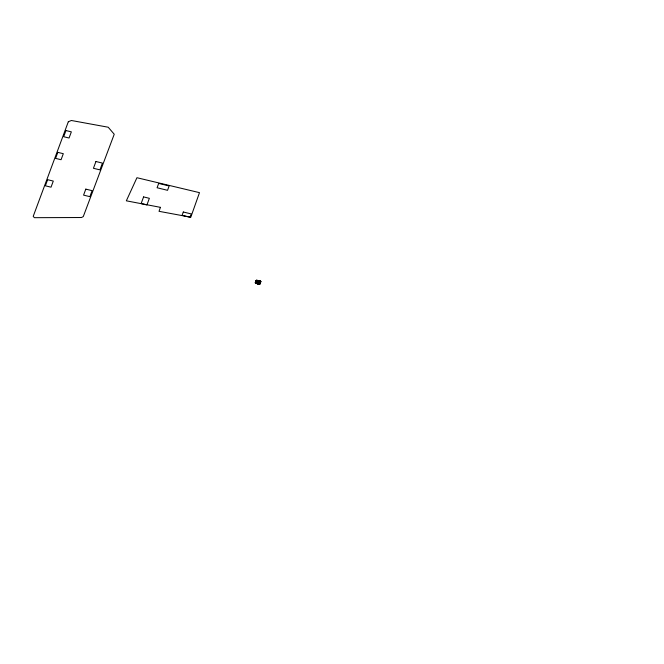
<?xml version="1.0" encoding="UTF-8"?>
<svg xmlns="http://www.w3.org/2000/svg" width="664" height="664" viewBox="0 0 664 664"><rect width="100%" height="100%" fill="white"/><g stroke="black" fill="none" stroke-linecap="round" stroke-linejoin="round"><path stroke-width="1" d="M255.549 282.333A2.208 1.569 6.8 0 0 255.399 282.731L255.516 283.146A5.885 4.167 6.8 0 0 256.412 283.445L256.594 283.495A15.338 10.865 6.8 0 0 257.101 283.553L257.79 283.711A14.367 10.176 6.8 0 0 258.163 283.802L258.387 283.86A3.104 2.2 6.8 0 0 258.064 283.702L258.412 283.827M258.836 282.914A2.092 1.486 6.8 0 1 258.52 283.736L258.794 283.545A1.062 0.755 6.8 0 1 258.537 283.835L258.827 283.569A3.279 2.324 6.8 0 0 258.96 283.229L258.802 283.428A1.585 1.121 6.8 0 0 258.943 282.839L258.977 282.889M256.553 280.308L256.213 280.656A2.88 2.042 6.8 0 0 256.113 280.947L256.155 281.387M259.516 281.387L259.466 281.644A1.585 1.121 6.8 0 0 259.591 281.096L259.624 281.428A3.279 2.324 6.8 0 1 259.508 281.768L260.155 282.217A10.475 7.42 6.8 0 0 260.429 282.241L260.545 282.25M259.973 283.91L260.163 283.403M257.209 281.494L257.956 281.702A10.126 7.171 6.8 0 1 258.421 281.793L259.167 282.109A1.062 0.755 6.8 0 0 259.45 281.802L259.383 281.835M255.466 282.69A2.88 2.042 6.8 0 1 255.565 282.399L256.155 282.009M257.341 282.266L256.902 282.159A5.885 4.167 6.8 0 0 255.947 282.017L255.283 282.665L255.69 283.279M259.45 281.777L259.217 281.984A2.092 1.486 6.8 0 0 259.483 281.171M259.201 280.822L257.084 280.299A1.037 0.739 6.8 0 0 256.802 280.266L256.296 280.391A1.378 0.979 6.8 0 0 256.013 281.113M256.329 280.366L256.271 281.503M258.122 283.918L258.362 283.96A2.739 1.942 6.8 0 1 258.645 284.034L258.894 284.051A4.748 3.361 6.8 0 0 259.491 284.159L259.782 283.984A10.475 7.42 6.8 0 1 259.508 283.96L257.856 283.561A2.996 2.125 6.8 0 0 258.147 282.773M260.628 282.283L260.645 282.266A1.253 0.888 6.8 0 1 260.429 282.391L260.13 282.457A4.748 3.361 6.8 0 1 259.549 282.308L259.964 282.341A4.191 2.971 6.8 0 0 260.238 282.391L260.52 282.266M260.271 282.441L260.354 282.416A1.004 0.714 6.8 0 0 260.653 282.225L260.811 281.652A1.004 0.714 6.8 0 0 260.661 281.387M260.388 281.212L258.728 280.98A10.126 7.171 6.8 0 1 258.205 280.864L257.317 280.59M257.615 282.573L258.213 282.582A14.367 10.176 6.8 0 1 258.578 282.681L258.271 282.731A10.134 7.179 6.8 0 1 257.732 282.623L257.524 282.573A10.126 7.171 6.8 0 0 258.08 282.723L259.74 282.955A4.191 2.971 6.8 0 1 259.998 283.038L260.255 283.32A1.004 0.714 6.8 0 0 260.047 283.013L259.939 282.997M260.064 282.457L259.624 282.374M258.238 281.934L257.748 281.81A15.338 10.865 6.8 0 1 257.184 281.661L258.155 281.777M259.45 281.03L258.894 280.947A10.134 7.179 6.8 0 1 258.379 280.872L257.649 280.648M259.159 281.038L259.035 281.03M258.354 282.773L258.429 282.715A3.104 2.2 6.8 0 0 258.802 282.731L257.856 282.482M259.06 280.972L259.076 280.972A3.104 2.2 6.8 0 0 259.45 280.988L258.171 280.664A15.338 10.865 6.8 0 0 257.599 280.54L257.574 280.548A14.102 9.985 6.8 0 1 258.105 280.664L258.86 280.839A14.367 10.176 6.8 0 1 259.226 280.938L259.45 280.988M256.536 283.403L257.507 283.52M256.52 280.399L256.636 280.407A3.926 2.78 6.8 0 1 257.317 280.598L257.391 280.64M256.013 282.175L255.922 282.15A3.926 2.78 6.8 0 1 256.669 282.341L257.524 282.54L256.926 282.416M256.337 283.238L256.404 283.229A3.926 2.78 6.8 0 1 255.64 283.088M256.752 282.258L256.926 282.291A14.102 9.985 6.8 0 1 257.458 282.407L257.798 282.407M256.752 282.25L256.951 282.283A15.338 10.865 6.8 0 1 257.524 282.407L258.495 282.54M259.823 281.005L260.363 281.096M255.997 282.175L255.872 282.15A0.93 0.656 6.8 0 0 255.632 282.25A1.378 0.979 6.8 0 0 255.366 282.856L255.358 282.997M258.902 282.092L258.977 282.092A2.98 2.108 6.8 0 0 258.57 281.909L258.437 281.968A14.367 10.176 6.8 0 0 258.811 282.059L259.06 282.084A3.104 2.2 6.8 0 0 258.711 281.959L258.587 281.876A10.134 7.179 6.8 0 0 258.064 281.727L257.839 281.694M256.495 283.47L258.329 283.835M256.794 281.428L257.018 281.478A3.926 2.78 6.8 0 1 256.287 281.345L256.171 281.287M256.736 281.669L257.914 281.934M258.064 283.885L258.254 283.91M257.076 281.627L257.184 281.661A14.102 9.993 6.8 0 0 257.69 281.785L259.026 282.217A2.739 1.942 6.8 0 1 259.292 282.291L259.416 282.283M258.902 284.101L259.782 284.134A1.253 0.888 6.8 0 0 259.981 284.026L259.998 284.009A1.004 0.714 6.8 0 1 259.616 284.175A4.191 2.971 6.8 0 1 259.325 284.084L258.603 283.91M258.495 280.88L258.138 280.789M256.462 283.495L257.499 283.644M256.902 282.159L256.437 282.042A1.037 0.739 6.8 0 0 256.188 281.934M256.702 282.109L257.757 282.383M256.594 280.274A5.885 4.167 6.8 0 1 257.524 280.457L258.611 280.681M257.956 281.951L259.01 282.192M256.719 283.528L257.823 283.802M257.889 283.594A10.134 7.179 6.8 0 0 257.416 283.47L257.308 283.445A10.126 7.171 6.8 0 1 257.773 283.536M257.2 282.233L258.122 282.466M258.503 280.739L259.226 280.922M258.279 282.034L258.578 282.109M258.354 282.067L256.976 281.727M257.507 281.818L258.968 282.2M257.059 281.702L257.142 281.727A5.885 4.167 6.8 0 1 256.163 281.428M256.279 282.241L256.744 282.383M255.939 283.37L255.997 283.387A1.037 0.739 6.8 0 1 255.698 283.287M257.192 283.569L257.043 283.528A14.102 9.993 6.8 0 1 256.528 283.387M259.89 281.021L260.014 281.055A4.748 3.361 6.8 0 1 260.587 281.229L260.894 281.561M258.587 282.565L259.367 282.798A4.748 3.361 6.8 0 1 259.939 282.972L260.246 283.304M257.856 283.636L258.254 283.76M259.699 281.096L260.454 281.403A10.475 7.42 6.8 0 1 260.703 281.503L260.811 281.553M259.051 282.847L259.807 283.146A10.475 7.42 6.8 0 1 260.056 283.254L260.114 283.279M256.312 281.528L256.312 281.528A1.037 0.739 6.8 0 0 256.586 281.627M260.587 281.254L260.653 281.304A4.191 2.971 6.8 0 0 260.388 281.212M255.499 283.113L255.507 283.13A0.93 0.656 6.8 0 1 255.408 282.839M258.794 281.03A2.996 2.125 6.8 0 1 258.52 281.785M256.802 280.631A1.137 0.805 6.8 0 0 256.437 281.237A2.888 2.05 6.8 0 1 256.545 280.913L256.545 280.889A2.922 2.067 6.8 0 1 256.727 280.573M257.126 281.32A2.316 1.635 6.8 0 1 257.35 280.731M258.836 281.113A2.93 2.075 6.8 0 1 258.611 281.735M256.13 280.631A2.125 1.502 6.8 0 0 256.03 280.913A2.249 1.594 6.8 0 1 256.196 280.59M255.789 282.98A1.137 0.805 6.8 0 1 256.155 282.374M256.478 283.063A2.316 1.635 6.8 0 1 256.702 282.474M258.188 282.856A2.93 2.075 6.8 0 1 257.964 283.478M256.08 282.316A2.922 2.067 6.8 0 0 255.897 282.64A2.888 2.05 6.8 0 0 255.831 282.988M255.383 282.656A2.125 1.502 6.8 0 1 255.482 282.374M160.439 207.342L159.028 211.318L190.792 217.211L199.49 192.651L136.942 177.72L126.334 200.818L160.439 207.342M68.317 121.761L33.2 216.381L34.42 217.684L81.465 217.518L83.274 216.588L114.233 134.236L108.207 127.222L71.363 120.491L68.317 121.761M47.625 179.695L45.359 185.795L51.028 187.182L53.294 181.073L47.625 179.695M57.809 152.355L55.569 158.372L61.071 159.717L63.304 153.691L57.809 152.355M65.96 130.551L63.678 136.709L69.056 138.021L71.347 131.862L65.96 130.551M95.948 161.51L93.433 168.282L99.924 169.868L102.439 163.087L95.948 161.51M85.805 189.124L83.573 195.125L89.881 196.66L92.105 190.659L85.805 189.124M143.598 196.909L141.133 203.549L146.91 204.96L149.375 198.32L143.598 196.909M158.688 183.422L157.077 187.754L167.544 190.311L169.154 185.97L158.688 183.422M183.314 211.999L182.077 215.327L190.07 217.277L191.307 213.949L183.314 211.999M256.91 280.548L256.935 280.557"/></g></svg>
